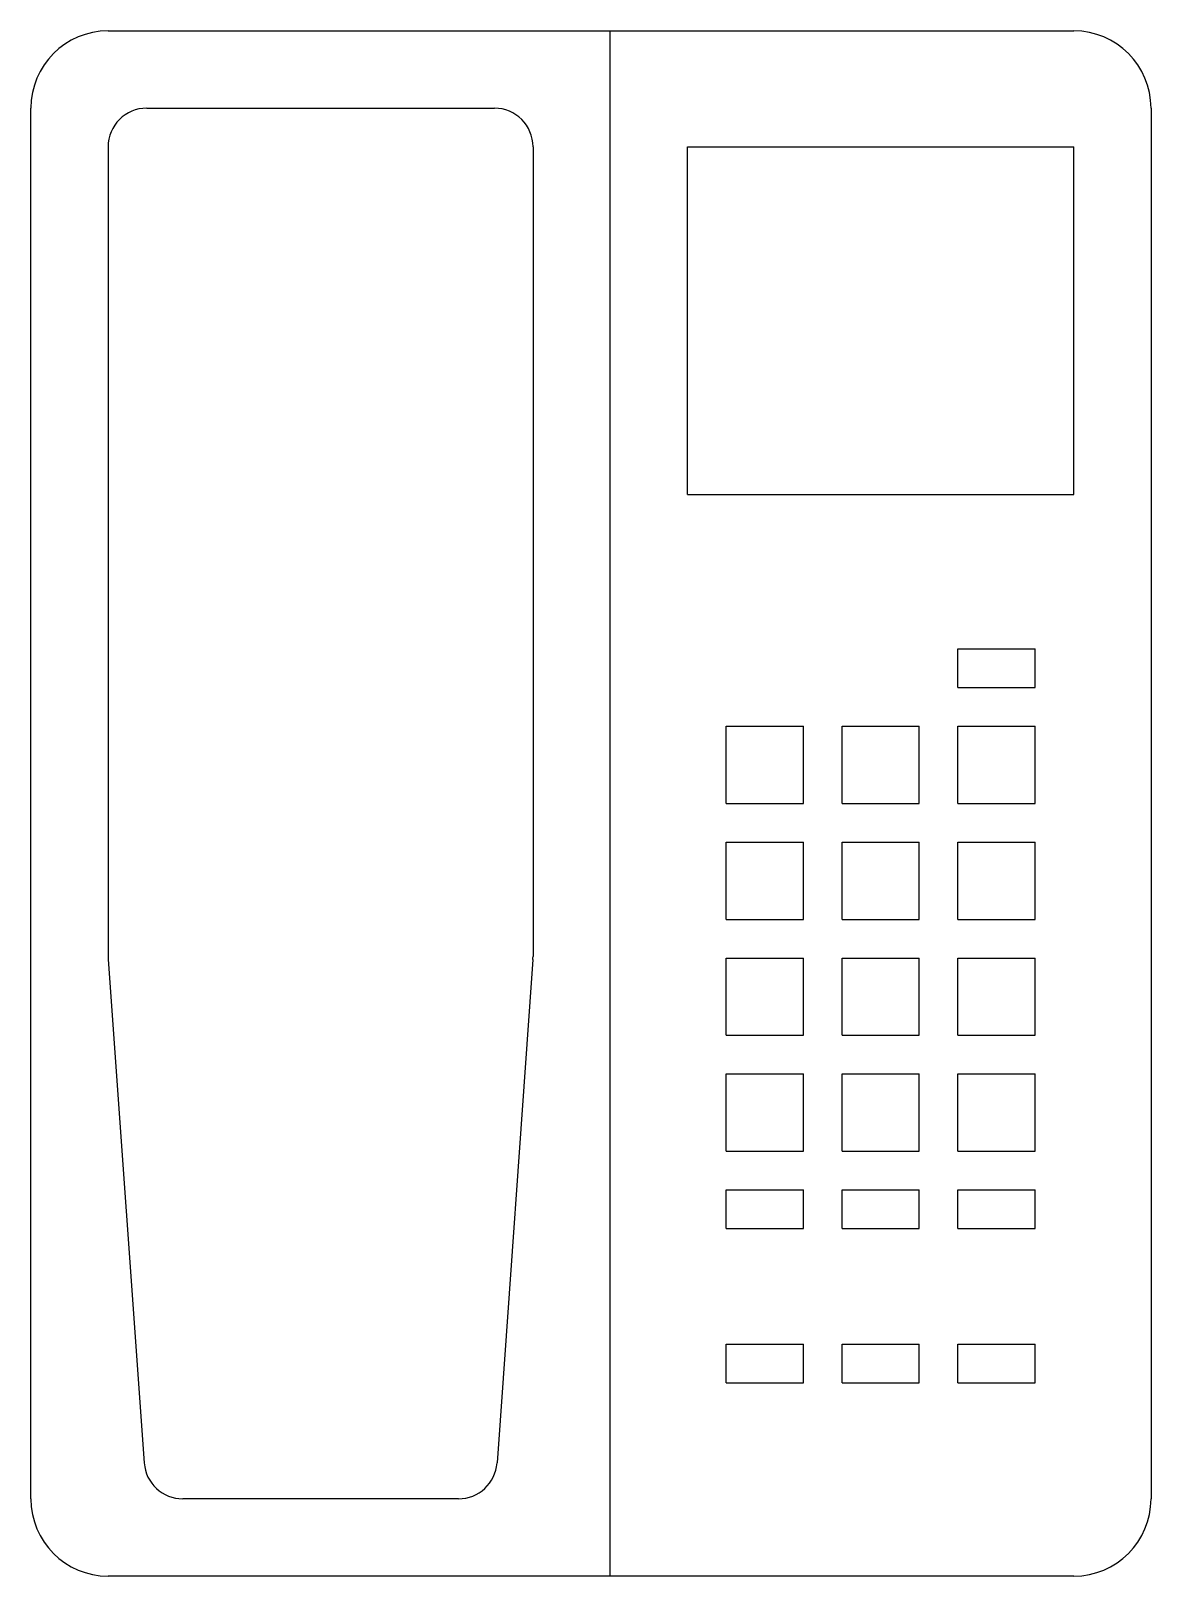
# Model space of a CAD drawing. Extents: x 5447 to 5461.5, y 3947.7 to 3967.7.
import ezdxf

# ---------------------------------------------------------------- set-up
doc = ezdxf.new("R2010")
doc.units = 0
doc.header["$LTSCALE"] = 50
doc.header["$MEASUREMENT"] = 0
doc.layers.get('0').update_dxf_attribs({"linetype": 'CONTINUOUS'})

msp = doc.modelspace()

# ---------------------------------------------------------------- linework, layer by layer
for p, q in [((5447.95, 3967.666), (5460.45, 3967.666)), ((5454.45, 3947.666), (5454.45, 3967.666)), ((5446.95, 3948.666), (5446.95, 3966.666)), ((5448.45, 3966.666), (5452.95, 3966.666)), ((5461.45, 3966.666), (5461.45, 3948.666)), ((5447.95, 3966.166), (5447.95, 3955.684)), ((5453.45, 3966.166), (5453.45, 3955.684)), ((5455.45, 3966.166), (5460.45, 3966.166)), ((5455.45, 3961.666), (5455.45, 3966.166)), ((5460.45, 3961.666), (5460.45, 3966.166)), ((5455.45, 3961.666), (5460.45, 3961.666)), ((5458.95, 3959.166), (5458.95, 3959.666)), ((5458.95, 3959.666), (5459.95, 3959.666)), ((5459.95, 3959.166), (5459.95, 3959.666)), ((5458.95, 3959.166), (5459.95, 3959.166)), ((5455.95, 3958.666), (5456.95, 3958.666)), ((5455.95, 3957.666), (5455.95, 3958.666)), ((5456.95, 3957.666), (5456.95, 3958.666)), ((5457.45, 3957.666), (5457.45, 3958.666)), ((5457.45, 3958.666), (5458.45, 3958.666)), ((5458.45, 3957.666), (5458.45, 3958.666)), ((5458.95, 3957.666), (5458.95, 3958.666)), ((5458.95, 3958.666), (5459.95, 3958.666)), ((5459.95, 3957.666), (5459.95, 3958.666)), ((5455.95, 3957.666), (5456.95, 3957.666)), ((5457.45, 3957.666), (5458.45, 3957.666)), ((5458.95, 3957.666), (5459.95, 3957.666)), ((5455.95, 3957.166), (5456.95, 3957.166)), ((5455.95, 3956.166), (5455.95, 3957.166)), ((5456.95, 3956.166), (5456.95, 3957.166)), ((5457.45, 3956.166), (5457.45, 3957.166)), ((5457.45, 3957.166), (5458.45, 3957.166)), ((5458.45, 3956.166), (5458.45, 3957.166)), ((5458.95, 3956.166), (5458.95, 3957.166)), ((5458.95, 3957.166), (5459.95, 3957.166)), ((5459.95, 3956.166), (5459.95, 3957.166)), ((5455.95, 3956.166), (5456.95, 3956.166)), ((5457.45, 3956.166), (5458.45, 3956.166)), ((5458.95, 3956.166), (5459.95, 3956.166)), ((5447.952, 3955.648), (5448.417, 3949.13)), ((5453.449, 3955.648), (5452.984, 3949.13)), ((5455.95, 3955.666), (5456.95, 3955.666)), ((5455.95, 3954.666), (5455.95, 3955.666)), ((5456.95, 3954.666), (5456.95, 3955.666)), ((5457.45, 3954.666), (5457.45, 3955.666)), ((5457.45, 3955.666), (5458.45, 3955.666)), ((5458.45, 3954.666), (5458.45, 3955.666)), ((5458.95, 3954.666), (5458.95, 3955.666)), ((5458.95, 3955.666), (5459.95, 3955.666)), ((5459.95, 3954.666), (5459.95, 3955.666)), ((5455.95, 3954.666), (5456.95, 3954.666)), ((5457.45, 3954.666), (5458.45, 3954.666)), ((5458.95, 3954.666), (5459.95, 3954.666)), ((5455.95, 3954.166), (5456.95, 3954.166)), ((5455.95, 3953.166), (5455.95, 3954.166)), ((5456.95, 3953.166), (5456.95, 3954.166)), ((5457.45, 3953.166), (5457.45, 3954.166)), ((5457.45, 3954.166), (5458.45, 3954.166)), ((5458.45, 3953.166), (5458.45, 3954.166)), ((5458.95, 3953.166), (5458.95, 3954.166)), ((5458.95, 3954.166), (5459.95, 3954.166)), ((5459.95, 3953.166), (5459.95, 3954.166)), ((5455.95, 3953.166), (5456.95, 3953.166)), ((5457.45, 3953.166), (5458.45, 3953.166)), ((5458.95, 3953.166), (5459.95, 3953.166)), ((5455.95, 3952.666), (5456.95, 3952.666)), ((5455.95, 3952.166), (5455.95, 3952.666)), ((5456.95, 3952.166), (5456.95, 3952.666)), ((5457.45, 3952.166), (5457.45, 3952.666)), ((5457.45, 3952.666), (5458.45, 3952.666)), ((5458.45, 3952.166), (5458.45, 3952.666)), ((5458.95, 3952.166), (5458.95, 3952.666)), ((5458.95, 3952.666), (5459.95, 3952.666)), ((5459.95, 3952.166), (5459.95, 3952.666)), ((5455.95, 3952.166), (5456.95, 3952.166)), ((5457.45, 3952.166), (5458.45, 3952.166)), ((5458.95, 3952.166), (5459.95, 3952.166)), ((5455.95, 3950.166), (5455.95, 3950.666)), ((5455.95, 3950.666), (5456.95, 3950.666)), ((5456.95, 3950.166), (5456.95, 3950.666)), ((5457.45, 3950.166), (5457.45, 3950.666)), ((5457.45, 3950.666), (5458.45, 3950.666)), ((5458.45, 3950.166), (5458.45, 3950.666)), ((5458.95, 3950.166), (5458.95, 3950.666)), ((5458.95, 3950.666), (5459.95, 3950.666)), ((5459.95, 3950.166), (5459.95, 3950.666)), ((5455.95, 3950.166), (5456.95, 3950.166)), ((5457.45, 3950.166), (5458.45, 3950.166)), ((5458.95, 3950.166), (5459.95, 3950.166)), ((5452.485, 3948.666), (5448.916, 3948.666)), ((5460.45, 3947.666), (5447.95, 3947.666))]:
    msp.add_line(p, q)
for centre, radius, start, end in [((5447.95, 3966.666), 1, 90, 180), ((5460.45, 3966.666), 1, 0, 90), ((5448.45, 3966.166), 0.5, 90, 180), ((5452.95, 3966.166), 0.5, 0, 90), ((5448.45, 3955.684), 0.5, 180, 184.0856), ((5452.95, 3955.684), 0.5, 355.9144, 0), ((5448.916, 3949.166), 0.5, 184.0856, 270), ((5452.485, 3949.166), 0.5, 270, 355.9144), ((5447.95, 3948.666), 1, 180, 270), ((5460.45, 3948.666), 1, 270, 0)]:
    msp.add_arc(centre, radius, start, end)

doc.saveas('drawing.dxf')
